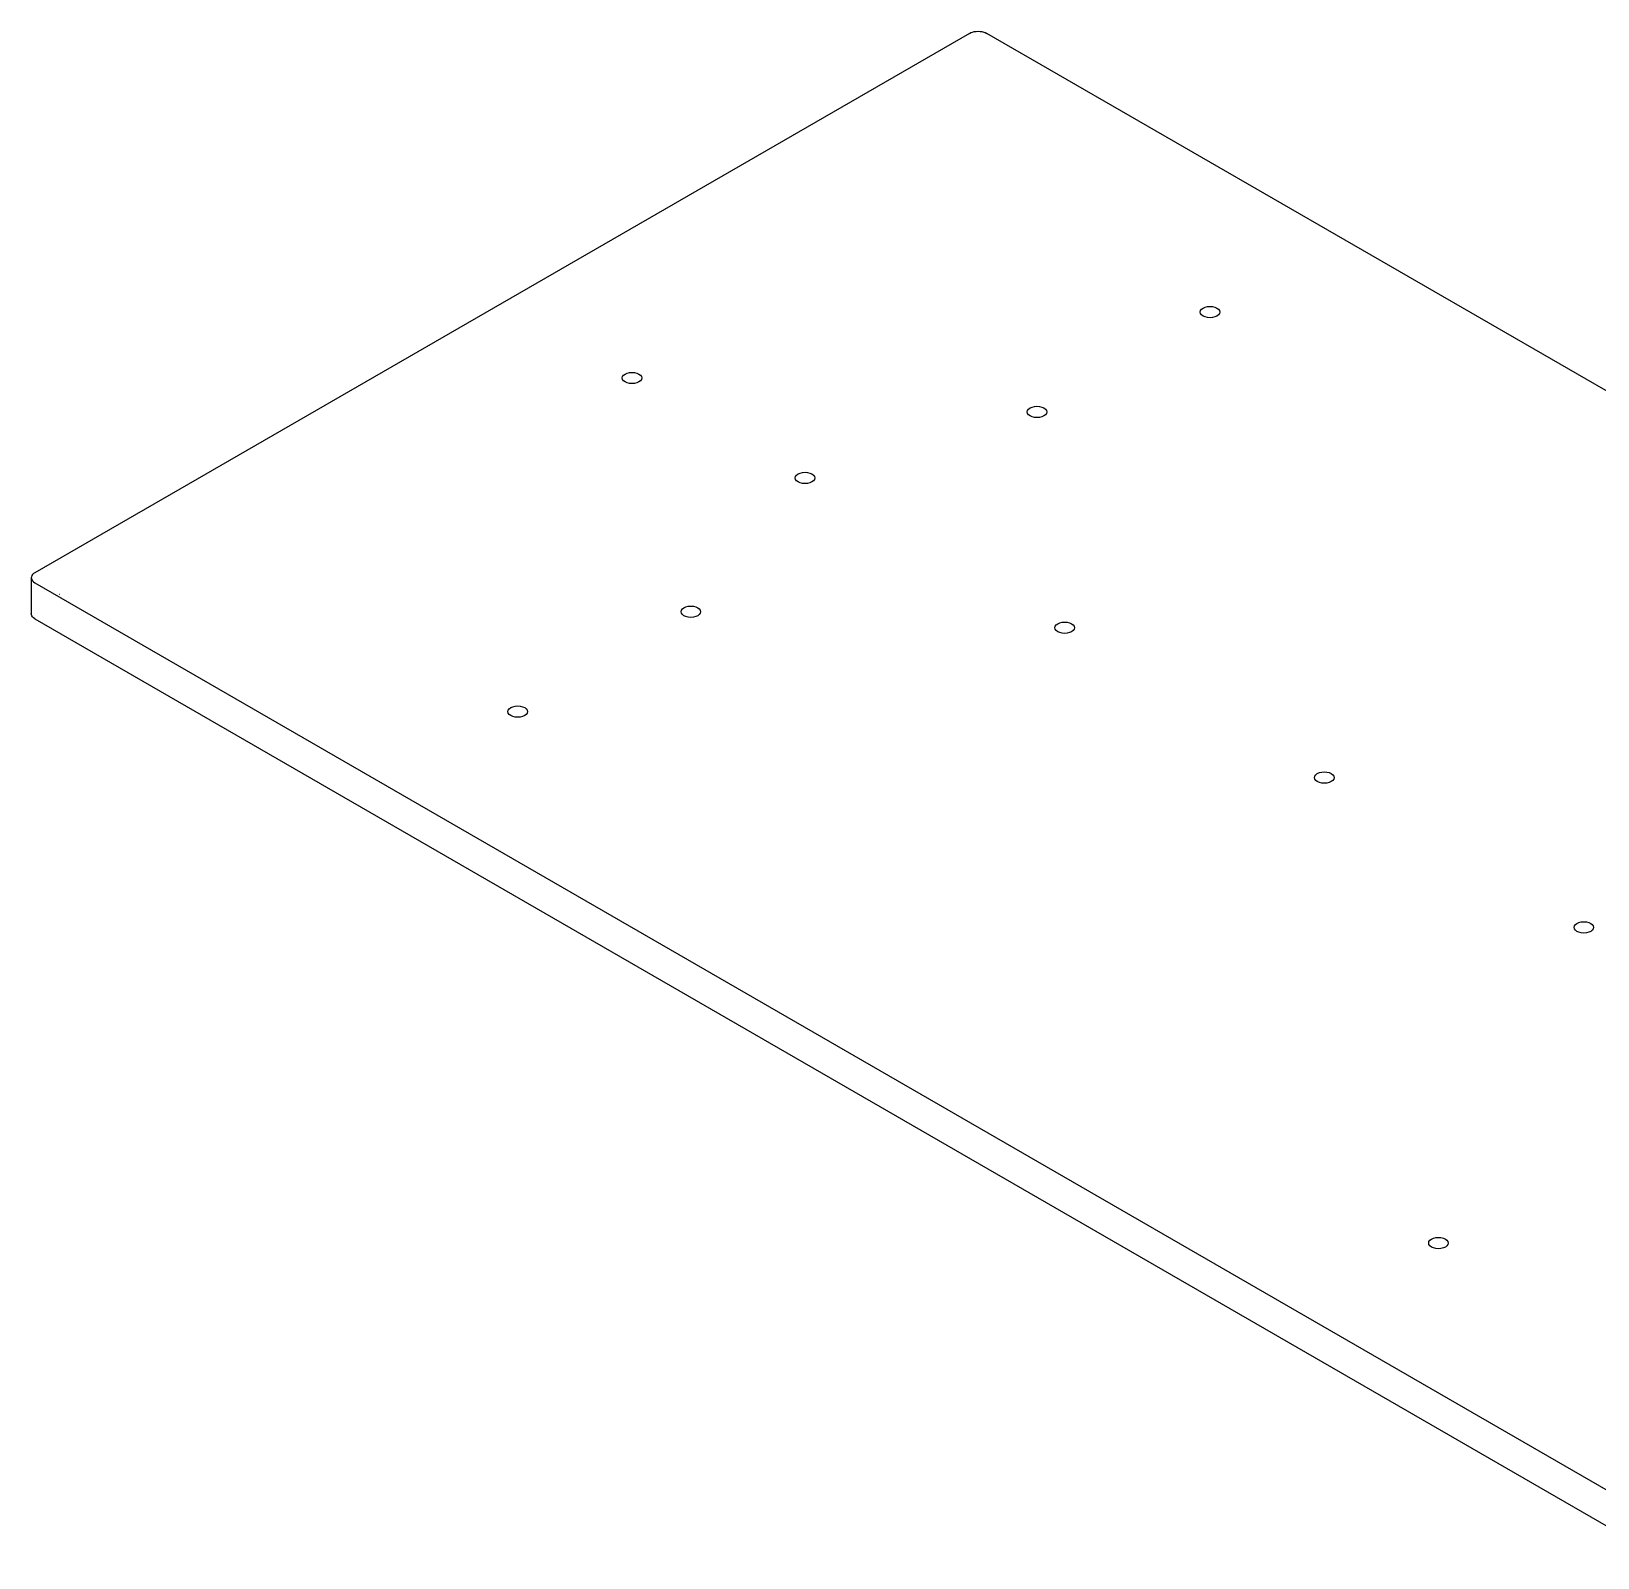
# Model space of a CAD drawing. Header units: millimetres. Extents: x -806 to 583, y -488 to 534.
# Drawn here: x -806 to -166, y -487 to 137 of the extents above; entities that cross this region are included whole.
import ezdxf

# ---------------------------------------------------------------- set-up
doc = ezdxf.new("R2010")
doc.units = ezdxf.units.MM

msp = doc.modelspace()

# ---------------------------------------------------------------- linework, layer by layer
for p, q in [((-422.29, 135.77), (-804.13, -84.68)), ((-422.29, 135.77), (-421.69, 136.07)), ((-421.69, 136.07), (-421.02, 136.3)), ((-421.02, 136.3), (-420.3, 136.48)), ((-420.3, 136.48), (-419.54, 136.58)), ((-419.54, 136.58), (-418.75, 136.62)), ((-418.75, 136.62), (-417.97, 136.58)), ((-417.97, 136.58), (-417.21, 136.48)), ((-417.21, 136.48), (-416.48, 136.3)), ((-416.48, 136.3), (-415.82, 136.07)), ((-415.82, 136.07), (-415.22, 135.77)), ((249.46, -247.98), (-415.22, 135.77)), ((-328, 21.87), (-327.87, 22.47)), ((-327.87, 21.27), (-328, 21.87)), ((-327.87, 22.47), (-327.47, 23.03)), ((-327.47, 20.72), (-327.87, 21.27)), ((-327.47, 23.03), (-326.83, 23.51)), ((-326.83, 20.24), (-327.47, 20.72)), ((-326.83, 23.51), (-326, 23.87)), ((-326, 19.87), (-326.83, 20.24)), ((-326, 23.87), (-325.04, 24.1)), ((-325.04, 19.64), (-326, 19.87)), ((-325.04, 24.1), (-324, 24.18)), ((-324, 19.56), (-325.04, 19.64)), ((-324, 24.18), (-322.97, 24.1)), ((-322.97, 19.64), (-324, 19.56)), ((-322.97, 24.1), (-322, 23.87)), ((-322, 19.87), (-322.97, 19.64)), ((-322, 23.87), (-321.17, 23.51)), ((-321.17, 20.24), (-322, 19.87)), ((-321.17, 23.51), (-320.54, 23.03)), ((-320.54, 20.72), (-321.17, 20.24)), ((-320.54, 23.03), (-320.14, 22.47)), ((-320.14, 21.27), (-320.54, 20.72)), ((-320.14, 22.47), (-320, 21.87)), ((-320, 21.87), (-320.14, 21.27)), ((-564.18, -5.07), (-564.04, -4.47)), ((-564.04, -5.67), (-564.18, -5.07)), ((-564.04, -4.47), (-563.64, -3.92)), ((-563.64, -6.23), (-564.04, -5.67)), ((-563.64, -3.92), (-563, -3.44)), ((-563, -6.7), (-563.64, -6.23)), ((-563, -3.44), (-562.18, -3.07)), ((-562.18, -3.07), (-561.21, -2.84)), ((-561.21, -2.84), (-560.18, -2.76)), ((-560.18, -2.76), (-559.14, -2.84)), ((-559.14, -2.84), (-558.18, -3.07)), ((-558.18, -3.07), (-557.35, -3.44)), ((-557.35, -3.44), (-556.71, -3.92)), ((-556.71, -6.23), (-557.35, -6.7)), ((-556.71, -3.92), (-556.31, -4.47)), ((-556.31, -5.67), (-556.71, -6.23)), ((-556.31, -4.47), (-556.18, -5.07)), ((-556.18, -5.07), (-556.31, -5.67)), ((-562.18, -7.07), (-563, -6.7)), ((-561.21, -7.3), (-562.18, -7.07)), ((-560.18, -7.38), (-561.21, -7.3)), ((-559.14, -7.3), (-560.18, -7.38)), ((-558.18, -7.07), (-559.14, -7.3)), ((-557.35, -6.7), (-558.18, -7.07)), ((-398.71, -18.95), (-398.58, -18.35)), ((-398.58, -19.55), (-398.71, -18.95)), ((-398.58, -18.35), (-398.18, -17.8)), ((-398.18, -17.8), (-397.54, -17.32)), ((-397.54, -17.32), (-396.71, -16.95)), ((-396.71, -16.95), (-395.75, -16.72)), ((-395.75, -16.72), (-394.71, -16.64)), ((-394.71, -16.64), (-393.68, -16.72)), ((-393.68, -16.72), (-392.71, -16.95)), ((-392.71, -16.95), (-391.88, -17.32)), ((-391.88, -17.32), (-391.25, -17.8)), ((-391.25, -17.8), (-390.85, -18.35)), ((-390.85, -18.35), (-390.71, -18.95)), ((-390.71, -18.95), (-390.85, -19.55)), ((-398.18, -20.11), (-398.58, -19.55)), ((-397.54, -20.59), (-398.18, -20.11)), ((-396.71, -20.95), (-397.54, -20.59)), ((-395.75, -21.18), (-396.71, -20.95)), ((-394.71, -21.26), (-395.75, -21.18)), ((-393.68, -21.18), (-394.71, -21.26)), ((-392.71, -20.95), (-393.68, -21.18)), ((-391.88, -20.59), (-392.71, -20.95)), ((-391.25, -20.11), (-391.88, -20.59)), ((-390.85, -19.55), (-391.25, -20.11)), ((-493.33, -45.3), (-492.93, -44.74)), ((-492.93, -44.74), (-492.29, -44.26)), ((-492.29, -44.26), (-491.46, -43.9)), ((-491.46, -43.9), (-490.5, -43.67)), ((-490.5, -43.67), (-489.46, -43.59)), ((-489.46, -43.59), (-488.43, -43.67)), ((-488.43, -43.67), (-487.46, -43.9)), ((-487.46, -43.9), (-486.64, -44.26)), ((-486.64, -44.26), (-486, -44.74)), ((-486, -44.74), (-485.6, -45.3)), ((-493.46, -45.9), (-493.33, -45.3)), ((-493.33, -46.49), (-493.46, -45.9)), ((-492.93, -47.05), (-493.33, -46.49)), ((-492.29, -47.53), (-492.93, -47.05)), ((-491.46, -47.9), (-492.29, -47.53)), ((-490.5, -48.13), (-491.46, -47.9)), ((-489.46, -48.21), (-490.5, -48.13)), ((-488.43, -48.13), (-489.46, -48.21)), ((-487.46, -47.9), (-488.43, -48.13)), ((-486.64, -47.53), (-487.46, -47.9)), ((-486, -47.05), (-486.64, -47.53)), ((-485.6, -46.49), (-486, -47.05)), ((-485.6, -45.3), (-485.46, -45.9)), ((-485.46, -45.9), (-485.6, -46.49)), ((-805.53, -86.27), (-805.59, -86.72)), ((-805.59, -86.72), (-805.59, -101.42)), ((-805.59, -86.72), (-805.53, -87.17)), ((-805.35, -85.83), (-805.53, -86.27)), ((-805.53, -87.17), (-805.35, -87.61)), ((-805.05, -85.41), (-805.35, -85.83)), ((-805.35, -87.61), (-805.05, -88.03)), ((-804.64, -85.02), (-805.05, -85.41)), ((-805.05, -88.03), (-804.64, -88.42)), ((-804.13, -84.68), (-804.64, -85.02)), ((-804.64, -88.42), (-804.13, -88.76)), ((-804.13, -88.76), (-139.45, -472.52)), ((-793.99, -93.53), (-794.05, -93.56)), ((-805.53, -101.87), (-805.59, -101.42)), ((-805.35, -102.31), (-805.53, -101.87)), ((-805.05, -102.73), (-805.35, -102.31)), ((-540.13, -100.6), (-540, -100)), ((-540, -101.2), (-540.13, -100.6)), ((-540, -100), (-539.6, -99.45)), ((-539.6, -101.76), (-540, -101.2)), ((-539.6, -99.45), (-538.96, -98.97)), ((-538.96, -102.23), (-539.6, -101.76)), ((-538.96, -98.97), (-538.13, -98.6)), ((-538.13, -102.6), (-538.96, -102.23)), ((-538.13, -98.6), (-537.17, -98.37)), ((-537.17, -98.37), (-536.13, -98.29)), ((-536.13, -98.29), (-535.1, -98.37)), ((-535.1, -98.37), (-534.13, -98.6)), ((-534.13, -98.6), (-533.31, -98.97)), ((-533.31, -102.23), (-534.13, -102.6)), ((-533.31, -98.97), (-532.67, -99.45)), ((-532.67, -101.76), (-533.31, -102.23)), ((-532.67, -99.45), (-532.27, -100)), ((-532.27, -101.2), (-532.67, -101.76)), ((-532.27, -100), (-532.13, -100.6)), ((-532.13, -100.6), (-532.27, -101.2)), ((-804.64, -103.12), (-805.05, -102.73)), ((-804.13, -103.46), (-804.64, -103.12)), ((-804.13, -103.46), (-139.45, -487.21)), ((-537.17, -102.83), (-538.13, -102.6)), ((-536.13, -102.91), (-537.17, -102.83)), ((-535.1, -102.83), (-536.13, -102.91)), ((-534.13, -102.6), (-535.1, -102.83)), ((-387.4, -107.13), (-387.26, -106.54)), ((-387.26, -107.73), (-387.4, -107.13)), ((-387.26, -106.54), (-386.86, -105.98)), ((-386.86, -108.29), (-387.26, -107.73)), ((-386.86, -105.98), (-386.23, -105.5)), ((-386.23, -108.77), (-386.86, -108.29)), ((-386.23, -105.5), (-385.4, -105.13)), ((-385.4, -109.13), (-386.23, -108.77)), ((-385.4, -105.13), (-384.43, -104.9)), ((-384.43, -104.9), (-383.4, -104.82)), ((-383.4, -104.82), (-382.36, -104.9)), ((-382.36, -104.9), (-381.4, -105.13)), ((-381.4, -105.13), (-380.57, -105.5)), ((-380.57, -108.77), (-381.4, -109.13)), ((-380.57, -105.5), (-379.93, -105.98)), ((-379.93, -108.29), (-380.57, -108.77)), ((-379.93, -105.98), (-379.53, -106.54)), ((-379.53, -107.73), (-379.93, -108.29)), ((-379.53, -106.54), (-379.4, -107.13)), ((-379.4, -107.13), (-379.53, -107.73)), ((-384.43, -109.36), (-385.4, -109.13)), ((-383.4, -109.44), (-384.43, -109.36)), ((-382.36, -109.36), (-383.4, -109.44)), ((-381.4, -109.13), (-382.36, -109.36)), ((-610.71, -140.83), (-610.31, -140.27)), ((-610.31, -140.27), (-609.67, -139.79)), ((-609.67, -139.79), (-608.84, -139.43)), ((-608.84, -139.43), (-607.88, -139.2)), ((-607.88, -139.2), (-606.84, -139.12)), ((-606.84, -139.12), (-605.81, -139.2)), ((-605.81, -139.2), (-604.84, -139.43)), ((-604.84, -139.43), (-604.02, -139.79)), ((-604.02, -139.79), (-603.38, -140.27)), ((-603.38, -140.27), (-602.98, -140.83)), ((-610.84, -141.43), (-610.71, -140.83)), ((-610.71, -142.02), (-610.84, -141.43)), ((-610.31, -142.58), (-610.71, -142.02)), ((-609.67, -143.06), (-610.31, -142.58)), ((-608.84, -143.43), (-609.67, -143.06)), ((-607.88, -143.66), (-608.84, -143.43)), ((-606.84, -143.74), (-607.88, -143.66)), ((-605.81, -143.66), (-606.84, -143.74)), ((-604.84, -143.43), (-605.81, -143.66)), ((-604.02, -143.06), (-604.84, -143.43)), ((-603.38, -142.58), (-604.02, -143.06)), ((-602.98, -142.02), (-603.38, -142.58)), ((-602.98, -140.83), (-602.84, -141.43)), ((-602.84, -141.43), (-602.98, -142.02)), ((-280.16, -166.74), (-279.33, -166.37)), ((-279.33, -166.37), (-278.37, -166.14)), ((-278.37, -166.14), (-277.33, -166.06)), ((-277.33, -166.06), (-276.3, -166.14)), ((-276.3, -166.14), (-275.33, -166.37)), ((-275.33, -166.37), (-274.5, -166.74)), ((-281.33, -168.37), (-281.2, -167.77)), ((-281.2, -168.97), (-281.33, -168.37)), ((-281.2, -167.77), (-280.8, -167.22)), ((-280.8, -169.53), (-281.2, -168.97)), ((-280.8, -167.22), (-280.16, -166.74)), ((-280.16, -170), (-280.8, -169.53)), ((-279.33, -170.37), (-280.16, -170)), ((-278.37, -170.6), (-279.33, -170.37)), ((-277.33, -170.68), (-278.37, -170.6)), ((-276.3, -170.6), (-277.33, -170.68)), ((-275.33, -170.37), (-276.3, -170.6)), ((-274.5, -170), (-275.33, -170.37)), ((-274.5, -166.74), (-273.87, -167.22)), ((-273.87, -169.53), (-274.5, -170)), ((-273.87, -167.22), (-273.47, -167.77)), ((-273.47, -168.97), (-273.87, -169.53)), ((-273.47, -167.77), (-273.33, -168.37)), ((-273.33, -168.37), (-273.47, -168.97)), ((-175.27, -229.61), (-175.13, -229.01)), ((-175.13, -230.21), (-175.27, -229.61)), ((-175.13, -229.01), (-174.73, -228.45)), ((-174.73, -230.76), (-175.13, -230.21)), ((-174.73, -228.45), (-174.1, -227.98)), ((-174.1, -227.98), (-173.27, -227.61)), ((-173.27, -227.61), (-172.3, -227.38)), ((-172.3, -227.38), (-171.27, -227.3)), ((-171.27, -227.3), (-170.23, -227.38)), ((-170.23, -227.38), (-169.27, -227.61)), ((-169.27, -227.61), (-168.44, -227.98)), ((-168.44, -227.98), (-167.8, -228.45)), ((-167.8, -228.45), (-167.4, -229.01)), ((-167.4, -230.21), (-167.8, -230.76)), ((-167.4, -229.01), (-167.27, -229.61)), ((-167.27, -229.61), (-167.4, -230.21)), ((-174.1, -231.24), (-174.73, -230.76)), ((-173.27, -231.61), (-174.1, -231.24)), ((-172.3, -231.84), (-173.27, -231.61)), ((-171.27, -231.92), (-172.3, -231.84)), ((-170.23, -231.84), (-171.27, -231.92)), ((-169.27, -231.61), (-170.23, -231.84)), ((-168.44, -231.24), (-169.27, -231.61)), ((-167.8, -230.76), (-168.44, -231.24)), ((-234.66, -358.61), (-234.53, -358.02)), ((-234.53, -358.02), (-234.13, -357.46)), ((-234.13, -357.46), (-233.49, -356.98)), ((-233.49, -356.98), (-232.66, -356.61)), ((-232.66, -356.61), (-231.7, -356.38)), ((-231.7, -356.38), (-230.66, -356.31)), ((-230.66, -356.31), (-229.63, -356.38)), ((-229.63, -356.38), (-228.66, -356.61)), ((-228.66, -356.61), (-227.84, -356.98)), ((-227.84, -356.98), (-227.2, -357.46)), ((-227.2, -357.46), (-226.8, -358.02)), ((-226.8, -358.02), (-226.66, -358.61)), ((-234.53, -359.21), (-234.66, -358.61)), ((-234.13, -359.77), (-234.53, -359.21)), ((-233.49, -360.25), (-234.13, -359.77)), ((-232.66, -360.61), (-233.49, -360.25)), ((-231.7, -360.85), (-232.66, -360.61)), ((-230.66, -360.92), (-231.7, -360.85)), ((-229.63, -360.85), (-230.66, -360.92)), ((-228.66, -360.61), (-229.63, -360.85)), ((-227.84, -360.25), (-228.66, -360.61)), ((-227.2, -359.77), (-227.84, -360.25)), ((-226.8, -359.21), (-227.2, -359.77)), ((-226.66, -358.61), (-226.8, -359.21))]:
    msp.add_line(p, q)

doc.saveas('drawing.dxf')
